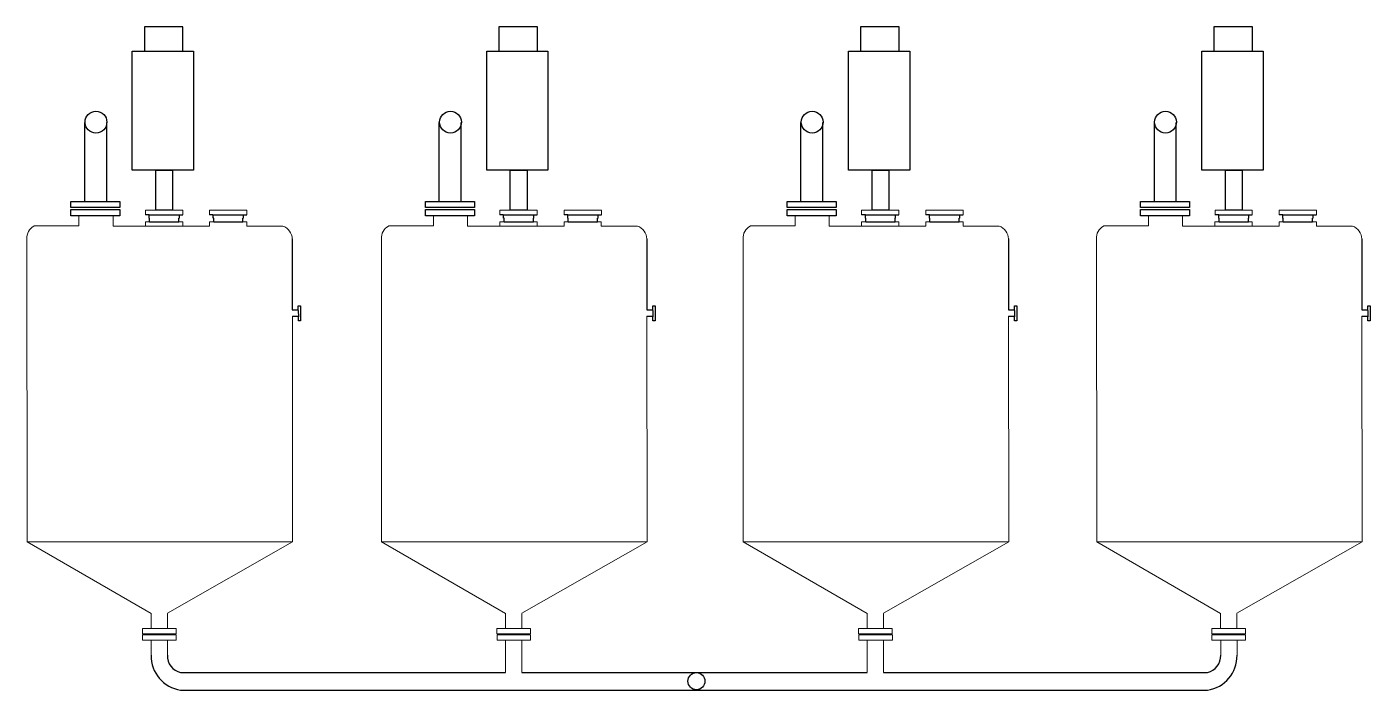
# Model space of a CAD drawing. Header units: millimetres. Extents: x -14 to 2659, y -2986 to -401.
# Drawn here: x 310 to 1105, y -2986 to -2593 of the extents above; entities that cross this region are included whole.
import ezdxf

# ---------------------------------------------------------------- set-up
doc = ezdxf.new("R2010")
doc.units = ezdxf.units.MM
doc.layers.get('0').update_dxf_attribs({"lineweight": 20})

msp = doc.modelspace()

# ---------------------------------------------------------------- linework, layer by layer
at = {"color": 7, "lineweight": -3}
for p, q in [((344.68043, -2696.54326), (344.68043, -2649.83198)), ((357.62282, -2696.54326), (357.62282, -2649.83198)), ((554.51471, -2696.54248), (554.51471, -2649.8312)), ((567.45711, -2696.54248), (567.45711, -2649.8312)), ((768.60879, -2696.54248), (768.60879, -2649.8312)), ((781.55118, -2696.54248), (781.55118, -2649.8312)), ((977.76227, -2696.54248), (977.76227, -2649.8312)), ((990.70467, -2696.54248), (990.70467, -2649.8312)), ((336.45583, -2700.17557), (336.45583, -2696.54325)), ((336.45583, -2696.54326), (365.43575, -2696.54326)), ((336.45583, -2705.10215), (336.45583, -2701.46983)), ((336.45583, -2701.46984), (365.43575, -2701.46984)), ((365.43575, -2696.54326), (365.43575, -2700.17558)), ((365.43575, -2701.46984), (365.43575, -2705.10216)), ((546.29011, -2696.54248), (575.27003, -2696.54248)), ((546.29011, -2700.1748), (546.29011, -2696.54248)), ((546.29011, -2701.46906), (575.27003, -2701.46906)), ((546.29011, -2705.10138), (546.29011, -2701.46906)), ((575.27003, -2696.54248), (575.27003, -2700.1748)), ((575.27003, -2701.46906), (575.27003, -2705.10138)), ((760.38419, -2696.54248), (789.36411, -2696.54248)), ((760.38419, -2700.1748), (760.38419, -2696.54248)), ((760.38419, -2701.46906), (789.36411, -2701.46906)), ((760.38419, -2705.10138), (760.38419, -2701.46906)), ((789.36411, -2696.54248), (789.36411, -2700.1748)), ((789.36411, -2701.46906), (789.36411, -2705.10138)), ((969.53767, -2696.54248), (998.5176, -2696.54248)), ((969.53767, -2700.1748), (969.53767, -2696.54248)), ((969.53767, -2701.46906), (998.5176, -2701.46906)), ((969.53767, -2705.10138), (969.53767, -2701.46906)), ((998.5176, -2696.54248), (998.5176, -2700.1748)), ((998.5176, -2701.46906), (998.5176, -2705.10138)), ((341.14811, -2711.09268), (314.58371, -2711.20356)), ((341.14811, -2705.10216), (337.09942, -2705.10216)), ((365.43575, -2705.10216), (361.38707, -2705.10216)), ((382.76815, -2706.56612), (382.76815, -2704.63109)), ((382.9911, -2706.5661), (382.76815, -2706.56612)), ((382.9911, -2704.63109), (400.65313, -2704.57934)), ((382.9911, -2708.66222), (382.9911, -2706.5661)), ((382.9911, -2708.66222), (400.34466, -2708.6622)), ((400.65313, -2706.5661), (400.34088, -2706.5661)), ((400.34466, -2708.6622), (400.34088, -2706.5661)), ((400.65313, -2706.5661), (400.65313, -2704.57934)), ((420.74137, -2706.56635), (420.74137, -2704.63132)), ((420.96432, -2706.56633), (420.74137, -2706.56635)), ((420.96432, -2704.63132), (438.62635, -2704.57958)), ((420.96432, -2708.66246), (420.96432, -2706.56633)), ((420.96432, -2708.66246), (438.31788, -2708.66244)), ((438.62636, -2706.56633), (438.3141, -2706.56633)), ((438.31788, -2708.66244), (438.3141, -2706.56633)), ((438.62635, -2706.56633), (438.62635, -2704.57958)), ((550.98239, -2711.09191), (524.41799, -2711.20278)), ((550.98239, -2705.10138), (546.93371, -2705.10138)), ((575.27003, -2705.10138), (571.22135, -2705.10138)), ((592.60244, -2706.56534), (592.60244, -2704.63031)), ((592.82538, -2706.56532), (592.60244, -2706.56534)), ((592.82538, -2704.63031), (610.48742, -2704.57857)), ((592.82538, -2708.66145), (592.82538, -2706.56532)), ((592.82538, -2708.66145), (610.17894, -2708.66143)), ((610.48742, -2706.56532), (610.17516, -2706.56533)), ((610.17894, -2708.66143), (610.17516, -2706.56533)), ((610.48742, -2706.56532), (610.48742, -2704.57857)), ((630.57566, -2706.56558), (630.57566, -2704.63054)), ((630.7986, -2706.56556), (630.57566, -2706.56558)), ((630.7986, -2704.63055), (648.46064, -2704.5788)), ((630.7986, -2708.66168), (630.7986, -2706.56556)), ((630.7986, -2708.66168), (648.15216, -2708.66166)), ((648.46064, -2706.56556), (648.14838, -2706.56556)), ((648.15216, -2708.66166), (648.14838, -2706.56556)), ((648.46064, -2706.56556), (648.46064, -2704.5788)), ((765.07647, -2711.09191), (738.51207, -2711.20278)), ((765.07647, -2705.10138), (761.02779, -2705.10138)), ((789.36411, -2705.10138), (785.31543, -2705.10138)), ((806.69652, -2706.56534), (806.69652, -2704.63031)), ((806.91946, -2706.56532), (806.69652, -2706.56534)), ((806.91946, -2704.63031), (824.58149, -2704.57857)), ((806.91946, -2708.66145), (806.91946, -2706.56532)), ((806.91946, -2708.66145), (824.27302, -2708.66143)), ((824.5815, -2706.56532), (824.26924, -2706.56533)), ((824.27302, -2708.66143), (824.26924, -2706.56533)), ((824.58149, -2706.56532), (824.58149, -2704.57857)), ((844.66974, -2706.56558), (844.66974, -2704.63054)), ((844.89268, -2706.56556), (844.66974, -2706.56558)), ((844.89268, -2704.63055), (862.55472, -2704.5788)), ((844.89268, -2708.66168), (844.89268, -2706.56556)), ((844.89268, -2708.66168), (862.24624, -2708.66166)), ((862.55472, -2706.56556), (862.24246, -2706.56556)), ((862.24624, -2708.66166), (862.24246, -2706.56556)), ((862.55472, -2706.56556), (862.55472, -2704.5788)), ((974.22995, -2711.09191), (947.66556, -2711.20278)), ((974.22995, -2705.10138), (970.18127, -2705.10138)), ((998.5176, -2705.10138), (994.46891, -2705.10138)), ((1015.85, -2706.56534), (1015.85, -2704.63031)), ((1016.07294, -2706.56532), (1015.85, -2706.56534)), ((1016.07294, -2704.63031), (1033.73498, -2704.57857)), ((1016.07294, -2708.66145), (1016.07294, -2706.56532)), ((1016.07294, -2708.66145), (1033.4265, -2708.66143)), ((1033.73498, -2706.56532), (1033.42272, -2706.56533)), ((1033.4265, -2708.66143), (1033.42272, -2706.56533)), ((1033.73498, -2706.56532), (1033.73498, -2704.57857)), ((1053.82322, -2706.56558), (1053.82322, -2704.63054)), ((1054.04616, -2706.56556), (1053.82322, -2706.56558)), ((1054.04616, -2704.63055), (1071.7082, -2704.5788)), ((1054.04616, -2708.66168), (1054.04616, -2706.56556)), ((1054.04616, -2708.66168), (1071.39972, -2708.66166)), ((1071.7082, -2706.56556), (1071.39594, -2706.56556)), ((1071.39972, -2708.66166), (1071.39594, -2706.56556)), ((1071.7082, -2706.56556), (1071.7082, -2704.5788)), ((467.52008, -2718.78874), (467.52008, -2760.82294)), ((677.35437, -2718.78874), (677.35437, -2760.82294)), ((891.44845, -2718.78874), (891.44845, -2760.82294)), ((1100.60193, -2718.78874), (1100.60193, -2760.82294)), ((471.05165, -2761.26858), (471.0291, -2758.44783)), ((471.0291, -2758.44783), (472.40764, -2758.44783)), ((472.40764, -2758.44783), (472.40764, -2767.30127)), ((680.88594, -2761.26858), (680.86338, -2758.44783)), ((680.86338, -2758.44783), (682.24193, -2758.44783)), ((682.24193, -2758.44783), (682.24193, -2767.30127)), ((894.98002, -2761.26858), (894.95746, -2758.44783)), ((894.95746, -2758.44783), (896.33601, -2758.44783)), ((896.33601, -2758.44783), (896.33601, -2767.30127)), ((1104.1335, -2761.26858), (1104.11095, -2758.44783)), ((1104.11095, -2758.44783), (1105.48949, -2758.44783)), ((1105.48949, -2758.44783), (1105.48949, -2767.30127)), ((467.52008, -2760.82294), (471.02937, -2760.82294)), ((467.5496, -2764.51457), (471.05889, -2764.51457)), ((471.05165, -2761.26858), (471.08118, -2764.96022)), ((471.08118, -2767.30127), (471.08118, -2764.96022)), ((677.35437, -2760.82294), (680.86366, -2760.82294)), ((677.38389, -2764.51457), (680.89318, -2764.51457)), ((680.88594, -2761.26858), (680.91547, -2764.96022)), ((680.91547, -2767.30127), (680.91547, -2764.96022)), ((891.44845, -2760.82294), (894.95774, -2760.82294)), ((891.47797, -2764.51457), (894.98726, -2764.51457)), ((894.98002, -2761.26858), (895.00954, -2764.96022)), ((895.00954, -2767.30127), (895.00954, -2764.96022)), ((1100.60193, -2760.82294), (1104.11122, -2760.82294)), ((1100.63145, -2764.51457), (1104.14074, -2764.51457)), ((1104.1335, -2761.26858), (1104.16303, -2764.96022)), ((1104.16303, -2767.30127), (1104.16303, -2764.96022)), ((472.40764, -2767.30127), (471.08118, -2767.30127)), ((682.24193, -2767.30127), (680.91547, -2767.30127)), ((896.33601, -2767.30127), (895.00954, -2767.30127)), ((1105.48949, -2767.30127), (1104.16303, -2767.30127)), ((401.40633, -2975.57932), (593.71157, -2975.57932)), ((603.37157, -2975.57932), (807.80565, -2975.57932)), ((817.46565, -2975.57932), (1009.18944, -2975.57932)), ((401.40633, -2986.00591), (1009.18944, -2986.00591))]:
    msp.add_line(p, q, dxfattribs=at)
at = {"color": 0, "lineweight": -3}
for p, q in [((365.43575, -2700.17558), (336.45583, -2700.17558)), ((575.27003, -2700.1748), (546.29011, -2700.1748)), ((789.36411, -2700.1748), (760.38419, -2700.1748)), ((998.5176, -2700.1748), (969.53767, -2700.1748)), ((365.43575, -2705.10216), (336.45583, -2705.10216)), ((382.76815, -2704.63109), (380.57997, -2704.63107)), ((400.65313, -2704.6312), (402.62219, -2704.6312)), ((420.74137, -2704.63132), (418.55319, -2704.6313)), ((438.62635, -2704.63143), (440.59541, -2704.63143)), ((575.27003, -2705.10138), (546.29011, -2705.10138)), ((592.60244, -2704.63031), (590.41426, -2704.63029)), ((610.48742, -2704.63042), (612.45648, -2704.63042)), ((630.57566, -2704.63054), (628.38748, -2704.63053)), ((648.46064, -2704.63066), (650.4297, -2704.63066)), ((789.36411, -2705.10138), (760.38419, -2705.10138)), ((806.69652, -2704.63031), (804.50834, -2704.63029)), ((824.58149, -2704.63042), (826.55055, -2704.63042)), ((844.66974, -2704.63054), (842.48156, -2704.63052)), ((862.55472, -2704.63066), (864.52378, -2704.63066)), ((998.5176, -2705.10138), (969.53767, -2705.10138)), ((1015.85, -2704.63031), (1013.66182, -2704.63029)), ((1033.73498, -2704.63042), (1035.70404, -2704.63042)), ((1053.82322, -2704.63054), (1051.63504, -2704.63053)), ((1071.7082, -2704.63066), (1073.67726, -2704.63066))]:
    msp.add_line(p, q, dxfattribs=at)
for p, q in [((380.5833, -2701.67637), (384.05466, -2701.67637)), ((380.5833, -2704.63107), (380.5833, -2701.67639)), ((380.5833, -2701.6764), (391.38643, -2701.67644)), ((391.38643, -2701.67644), (402.62212, -2701.67637)), ((402.62216, -2704.6312), (402.62212, -2701.67637)), ((418.55652, -2701.67661), (422.02788, -2701.67661)), ((418.55652, -2704.6313), (418.55652, -2701.67663)), ((418.55652, -2701.67664), (429.35965, -2701.67667)), ((429.35965, -2701.67667), (440.59534, -2701.67661)), ((440.59538, -2704.63143), (440.59534, -2701.67661)), ((590.41758, -2701.6756), (593.88894, -2701.6756)), ((590.41758, -2704.63029), (590.41758, -2701.67562)), ((590.41758, -2701.67563), (601.22071, -2701.67566)), ((601.22071, -2701.67566), (612.45641, -2701.6756)), ((612.45644, -2704.63042), (612.45641, -2701.6756)), ((628.3908, -2701.67583), (631.86216, -2701.67583)), ((628.3908, -2704.63052), (628.3908, -2701.67585)), ((628.3908, -2701.67586), (639.19394, -2701.6759)), ((639.19394, -2701.6759), (650.42963, -2701.67583)), ((650.42966, -2704.63066), (650.42963, -2701.67583)), ((804.51166, -2701.6756), (807.98302, -2701.6756)), ((804.51166, -2704.63029), (804.51166, -2701.67562)), ((804.51166, -2701.67563), (815.31479, -2701.67566)), ((815.31479, -2701.67566), (826.55049, -2701.6756)), ((826.55052, -2704.63042), (826.55049, -2701.6756)), ((842.48488, -2701.67583), (845.95624, -2701.67583)), ((842.48488, -2704.63052), (842.48488, -2701.67585)), ((842.48488, -2701.67586), (853.28801, -2701.6759)), ((853.28801, -2701.6759), (864.52371, -2701.67583)), ((864.52374, -2704.63066), (864.52371, -2701.67583)), ((1013.66514, -2701.6756), (1017.1365, -2701.6756)), ((1013.66514, -2704.63029), (1013.66514, -2701.67562)), ((1013.66514, -2701.67563), (1024.46828, -2701.67566)), ((1024.46828, -2701.67566), (1035.70397, -2701.6756)), ((1035.704, -2704.63042), (1035.70397, -2701.6756)), ((1051.63836, -2701.67583), (1055.10973, -2701.67583)), ((1051.63836, -2704.63052), (1051.63836, -2701.67585)), ((1051.63836, -2701.67586), (1062.4415, -2701.6759)), ((1062.4415, -2701.6759), (1073.67719, -2701.67583)), ((1073.67722, -2704.63066), (1073.67719, -2701.67583)), ((341.14811, -2711.09268), (341.14811, -2705.10216)), ((361.38714, -2711.20386), (361.38707, -2705.10216)), ((361.38714, -2711.20383), (411.60288, -2711.20413)), ((382.9911, -2708.66222), (380.57076, -2708.66222)), ((380.57076, -2708.66222), (380.57076, -2711.20392)), ((395.07008, -2711.20407), (418.54398, -2711.20417)), ((402.60962, -2708.6622), (400.34466, -2708.6622)), ((402.60962, -2708.6622), (402.60965, -2711.20399)), ((420.96432, -2708.66246), (418.54398, -2708.66246)), ((418.54398, -2708.66246), (418.54398, -2711.20415)), ((440.58284, -2708.66244), (438.31788, -2708.66244)), ((440.58284, -2708.66244), (440.58287, -2711.20422)), ((440.58287, -2711.20422), (461.98465, -2711.20433)), ((461.01864, -2711.20433), (461.98465, -2711.20433)), ((550.98239, -2711.09191), (550.98239, -2705.10138)), ((571.22143, -2711.20308), (571.22135, -2705.10138)), ((571.22143, -2711.20306), (621.43717, -2711.20336)), ((592.82538, -2708.66145), (590.40504, -2708.66145)), ((590.40504, -2708.66145), (590.40504, -2711.20314)), ((604.90437, -2711.20329), (628.37826, -2711.20339)), ((612.44391, -2708.66143), (610.17894, -2708.66143)), ((612.44391, -2708.66143), (612.44394, -2711.20321)), ((630.7986, -2708.66168), (628.37826, -2708.66168)), ((628.37826, -2708.66168), (628.37826, -2711.20338)), ((650.41713, -2708.66166), (648.15216, -2708.66166)), ((650.41713, -2708.66166), (650.41716, -2711.20345)), ((650.41716, -2711.20345), (671.81893, -2711.20356)), ((670.85293, -2711.20356), (671.81893, -2711.20356)), ((765.07647, -2711.09191), (765.07647, -2705.10138)), ((785.31551, -2711.20308), (785.31543, -2705.10138)), ((785.31551, -2711.20306), (835.53124, -2711.20336)), ((806.91946, -2708.66145), (804.49912, -2708.66145)), ((804.49912, -2708.66145), (804.49912, -2711.20314)), ((818.99845, -2711.20329), (842.47234, -2711.20339)), ((826.53799, -2708.66143), (824.27302, -2708.66143)), ((826.53799, -2708.66143), (826.53802, -2711.20321)), ((844.89268, -2708.66168), (842.47234, -2708.66168)), ((842.47234, -2708.66168), (842.47234, -2711.20338)), ((864.51121, -2708.66166), (862.24624, -2708.66166)), ((864.51121, -2708.66166), (864.51124, -2711.20345)), ((864.51124, -2711.20345), (885.91301, -2711.20356)), ((884.94701, -2711.20356), (885.91301, -2711.20356)), ((974.22995, -2711.09191), (974.22995, -2705.10138)), ((994.46899, -2711.20308), (994.46891, -2705.10138)), ((994.46899, -2711.20306), (1044.68473, -2711.20336)), ((1016.07294, -2708.66145), (1013.6526, -2708.66145)), ((1013.6526, -2708.66145), (1013.6526, -2711.20314)), ((1028.15193, -2711.20329), (1051.62582, -2711.20339)), ((1035.69147, -2708.66143), (1033.4265, -2708.66143)), ((1035.69147, -2708.66143), (1035.6915, -2711.20321)), ((1054.04616, -2708.66168), (1051.62582, -2708.66168)), ((1051.62582, -2708.66168), (1051.62582, -2711.20338)), ((1073.66469, -2708.66166), (1071.39972, -2708.66166)), ((1073.66469, -2708.66166), (1073.66472, -2711.20345)), ((1073.66472, -2711.20345), (1095.06649, -2711.20356)), ((1094.10049, -2711.20356), (1095.06649, -2711.20356)), ((310.54508, -2898.14222), (310.40794, -2718.78874)), ((520.37937, -2898.14222), (520.24222, -2718.78874)), ((734.47345, -2898.14222), (734.3363, -2718.78874)), ((943.62693, -2898.14222), (943.48979, -2718.78874)), ((467.64365, -2898.14222), (467.5522, -2764.51457)), ((677.47794, -2898.14222), (677.38648, -2764.51457)), ((891.57202, -2898.14222), (891.48056, -2764.51457)), ((1100.7255, -2898.14222), (1100.63405, -2764.51457)), ((310.54508, -2898.14222), (383.87728, -2940.54725)), ((310.54508, -2898.14222), (467.65722, -2898.14222)), ((467.65722, -2898.14222), (393.58696, -2940.50066)), ((465.45093, -2898.14222), (466.55408, -2898.14222)), ((466.69122, -2898.14222), (465.72522, -2898.14333)), ((466.55408, -2898.14222), (466.55408, -2898.14222)), ((466.55408, -2898.14222), (466.55408, -2898.14222)), ((466.55408, -2898.14222), (466.55408, -2898.14222)), ((466.55408, -2898.14222), (467.65722, -2898.14222)), ((466.69122, -2898.14222), (467.65722, -2898.14222)), ((520.37937, -2898.14222), (593.71157, -2940.54725)), ((520.37937, -2898.14222), (677.49151, -2898.14222)), ((677.49151, -2898.14222), (603.42125, -2940.50066)), ((675.28522, -2898.14222), (676.38837, -2898.14222)), ((676.52551, -2898.14222), (675.55951, -2898.14333)), ((676.38837, -2898.14222), (676.38837, -2898.14222)), ((676.38837, -2898.14222), (676.38837, -2898.14222)), ((676.38837, -2898.14222), (676.38837, -2898.14222)), ((676.38837, -2898.14222), (677.49151, -2898.14222)), ((676.52551, -2898.14222), (677.49151, -2898.14222)), ((734.47345, -2898.14222), (807.80565, -2940.54725)), ((734.47345, -2898.14222), (891.58559, -2898.14222)), ((891.58559, -2898.14222), (817.51533, -2940.50066)), ((889.3793, -2898.14222), (890.48245, -2898.14222)), ((890.61959, -2898.14222), (889.65359, -2898.14333)), ((890.48245, -2898.14222), (890.48245, -2898.14222)), ((890.48245, -2898.14222), (890.48245, -2898.14222)), ((890.48245, -2898.14222), (890.48245, -2898.14222)), ((890.48245, -2898.14222), (891.58559, -2898.14222)), ((890.61959, -2898.14222), (891.58559, -2898.14222)), ((943.62693, -2898.14222), (1016.95913, -2940.54725)), ((943.62693, -2898.14222), (1100.73907, -2898.14222)), ((1100.73907, -2898.14222), (1026.66881, -2940.50066)), ((1098.53278, -2898.14222), (1099.63593, -2898.14222)), ((1099.77307, -2898.14222), (1098.80707, -2898.14333)), ((1099.63593, -2898.14222), (1099.63593, -2898.14222)), ((1099.63593, -2898.14222), (1099.63593, -2898.14222)), ((1099.63593, -2898.14222), (1099.63593, -2898.14222)), ((1099.63593, -2898.14222), (1100.73907, -2898.14222)), ((1099.77307, -2898.14222), (1100.73907, -2898.14222)), ((383.87728, -2940.54725), (383.87728, -2949.55691)), ((393.53728, -2940.54725), (393.53728, -2946.5334)), ((593.71157, -2940.54725), (593.71157, -2949.55691)), ((603.37157, -2940.54725), (603.37157, -2946.5334)), ((807.80565, -2940.54725), (807.80565, -2949.55691)), ((817.46565, -2940.54725), (817.46565, -2946.5334)), ((1016.95913, -2940.54725), (1016.95913, -2949.55691)), ((1026.61913, -2940.54725), (1026.61913, -2946.5334)), ((378.79509, -2949.55691), (398.71884, -2949.55691)), ((378.79509, -2949.55691), (378.79509, -2952.57566)), ((393.53728, -2946.5334), (393.53728, -2949.55691)), ((398.71883, -2949.55691), (398.71883, -2952.57566)), ((588.62937, -2949.55691), (608.55312, -2949.55691)), ((588.62937, -2949.55691), (588.62937, -2952.57566)), ((603.37157, -2946.5334), (603.37157, -2949.55691)), ((608.55312, -2949.55691), (608.55312, -2952.57566)), ((802.72345, -2949.55691), (822.6472, -2949.55691)), ((802.72345, -2949.55691), (802.72345, -2952.57566)), ((817.46565, -2946.5334), (817.46565, -2949.55691)), ((822.6472, -2949.55691), (822.6472, -2952.57566)), ((1011.87694, -2949.55691), (1031.80069, -2949.55691)), ((1011.87694, -2949.55691), (1011.87694, -2952.57566)), ((1026.61913, -2946.5334), (1026.61913, -2949.55691)), ((1031.80068, -2949.55691), (1031.80068, -2952.57566)), ((378.79508, -2952.57566), (398.71883, -2952.57566)), ((378.83376, -2953.31965), (398.75751, -2953.31965)), ((378.83376, -2953.31965), (378.83376, -2956.3384)), ((378.83376, -2956.3384), (398.75751, -2956.3384)), ((383.87728, -2956.3384), (383.87728, -2965.34806)), ((393.53728, -2956.3384), (393.53728, -2962.32455)), ((398.7575, -2953.31965), (398.7575, -2956.3384)), ((588.62937, -2952.57566), (608.55312, -2952.57566)), ((588.62937, -2952.57566), (608.55312, -2952.57566)), ((588.66805, -2953.31965), (608.5918, -2953.31965)), ((588.66805, -2953.31965), (588.66805, -2956.3384)), ((588.66805, -2956.3384), (608.5918, -2956.3384)), ((593.71157, -2956.3384), (593.71157, -2975.57932)), ((603.37157, -2956.3384), (603.37157, -2962.32455)), ((608.5918, -2953.31965), (608.5918, -2956.3384)), ((802.72345, -2952.57566), (822.6472, -2952.57566)), ((802.72345, -2952.57566), (822.6472, -2952.57566)), ((802.76213, -2953.31965), (822.68588, -2953.31965)), ((802.76213, -2953.31965), (802.76213, -2956.3384)), ((802.76213, -2956.3384), (822.68588, -2956.3384)), ((807.80565, -2956.3384), (807.80565, -2975.57932)), ((817.46565, -2956.3384), (817.46565, -2962.32455)), ((822.68588, -2953.31965), (822.68588, -2956.3384)), ((1031.76201, -2953.31965), (1011.83826, -2953.31965)), ((1011.83826, -2953.31965), (1011.83826, -2956.3384)), ((1031.76201, -2956.3384), (1011.83826, -2956.3384)), ((1011.87693, -2952.57566), (1031.80068, -2952.57566)), ((1031.80068, -2952.57566), (1011.87693, -2952.57566)), ((1017.05849, -2956.3384), (1017.05849, -2962.32455)), ((1026.71849, -2956.3384), (1026.71849, -2965.34806)), ((1031.76201, -2953.31965), (1031.76201, -2956.3384)), ((1031.76201, -2953.31965), (1031.76201, -2956.3384)), ((393.53728, -2962.32455), (393.53728, -2965.34806)), ((603.37157, -2962.32455), (603.37157, -2975.57932)), ((817.46565, -2962.32455), (817.46565, -2975.57932)), ((1017.05849, -2962.32455), (1017.05849, -2965.34806))]:
    msp.add_line(p, q)
at = {"color": 7, "lineweight": -3}
for points in [[(379.95861, -2607.55137), (402.73202, -2607.55137), (402.73202, -2593.21903), (379.95861, -2593.21903)], [(589.79289, -2607.5506), (612.56631, -2607.5506), (612.56631, -2593.21825), (589.79289, -2593.21825)], [(803.88697, -2607.5506), (826.66039, -2607.5506), (826.66039, -2593.21825), (803.88697, -2593.21825)], [(1013.04045, -2607.5506), (1035.81387, -2607.5506), (1035.81387, -2593.21825), (1013.04045, -2593.21825)], [(372.78852, -2607.55137), (409.00687, -2607.55137), (409.00687, -2678.13266), (372.78852, -2678.13266)], [(582.6228, -2607.5506), (618.84115, -2607.5506), (618.84115, -2678.13188), (582.6228, -2678.13188)], [(796.71688, -2607.5506), (832.93523, -2607.5506), (832.93523, -2678.13188), (796.71688, -2678.13188)], [(1005.87037, -2607.5506), (1042.08871, -2607.5506), (1042.08871, -2678.13188), (1005.87037, -2678.13188)], [(386.71636, -2678.13267), (396.61862, -2678.13267), (396.61862, -2701.67641), (386.71636, -2701.67642)], [(596.55064, -2678.13189), (606.45291, -2678.13189), (606.45291, -2701.67563), (596.55064, -2701.67565)], [(810.64472, -2678.13189), (820.54698, -2678.13189), (820.54698, -2701.67563), (810.64472, -2701.67565)], [(1019.79821, -2678.13189), (1029.70047, -2678.13189), (1029.70047, -2701.67563), (1019.79821, -2701.67565)]]:
    msp.add_lwpolyline(points, close=True, dxfattribs=at)
for centre, radius in [((351.29601, -2649.64088), 6.4471), ((561.13029, -2649.64011), 6.4471), ((775.22437, -2649.64011), 6.4471), ((984.37785, -2649.64011), 6.4471), ((706.71823, -2980.70225), 5.05734)]:
    msp.add_circle(centre, radius, dxfattribs=at)
for centre, radius, start, end in [((318.33072, -2718.20836), 7.94401, 118.14322962, 184.18974315), ((458.95651, -2719.22661), 8.57476, 2.92704324, 69.32015626), ((528.16501, -2718.20836), 7.94401, 118.14322962, 184.18974315), ((668.79079, -2719.22661), 8.57476, 2.92704324, 69.32015626), ((742.25909, -2718.20836), 7.94401, 118.14322962, 184.18974315), ((882.88487, -2719.22661), 8.57476, 2.92704324, 69.32015626), ((951.41257, -2718.20836), 7.94401, 118.14322962, 184.18974315), ((1092.03836, -2719.22661), 8.57476, 2.92704324, 69.32015626)]:
    msp.add_arc(centre, radius, start, end)
for centre, radius, start, end in [((404.42859, -2965.6754), 20.55392, 179.08746497, 261.54454609), ((403.5523, -2965.78707), 10.02464, 177.49002641, 257.63906473), ((1006.16718, -2965.6754), 20.55392, 278.45545391, 0.91253503), ((1007.04347, -2965.78707), 10.02464, 282.36093527, 2.50997359)]:
    msp.add_arc(centre, radius, start, end, dxfattribs=at)

doc.saveas('drawing.dxf')
